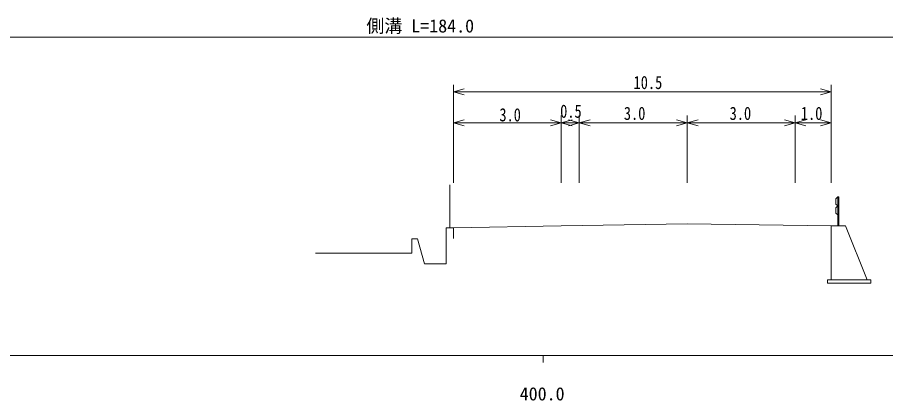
# Model space of a CAD drawing. Units: millimetres on the paper, enlarged 1000 times, with parts at other scales. Extents: x -242 to 680000, y -290 to 380000.
# Drawn here: x 394914 to 515579, y 198715 to 251979 of the extents above; entities that cross this region are included whole.
import ezdxf
from ezdxf.enums import TextEntityAlignment as Align

# ---------------------------------------------------------------- set-up
doc = ezdxf.new("R2010")
doc.units = ezdxf.units.MM
doc.header["$LTSCALE"] = 1000
for name, color, linetype, lineweight in [('M-BGD', 7, 'Continuous', 13), ('M-STR-HTXT', 7, 'Continuous', 13), ('M-TTL-BAND', 7, 'Continuous', 13)]:
    doc.layers.add(name, color=color, linetype=linetype, lineweight=lineweight)
doc.styles.add('ＭＳ ゴシック', font='')
doc.styles.get('ＭＳ ゴシック').set_extended_font_data('MS Gothic')

msp = doc.modelspace()

# ---------------------------------------------------------------- linework, layer by layer
at = {"layer": 'M-BGD'}
for p, q in [((455004, 222723), (455004, 228723)), ((508654, 226773), (508954, 227023)), ((508954, 223023), (508954, 227023)), ((508954, 227023), (509054, 227023)), ((509054, 227023), (509054, 223023)), ((508654, 226023), (508654, 226773)), ((508954, 225773), (508654, 226023)), ((508654, 225523), (508954, 225773)), ((508654, 224773), (508654, 225523)), ((508954, 224523), (508654, 224773)), ((470504, 223023), (488004, 223286)), ((488004, 223286), (508004, 223023)), ((454504, 217723), (454504, 222723)), ((454504, 222723), (455504, 222723)), ((455504, 222723), (470504, 223023)), ((455504, 222723), (455504, 221245)), ((508004, 223023), (510004, 223023)), ((508004, 223023), (508004, 215523)), ((510004, 223023), (513004, 215523)), ((449754, 219223), (449754, 221223)), ((449754, 221223), (450504, 221223)), ((450504, 221223), (451504, 217723)), ((449754, 219223), (436364, 219223)), ((451504, 217723), (454504, 217723)), ((508004, 215523), (507504, 215523)), ((507504, 215523), (507504, 215023)), ((507504, 215023), (513504, 215023)), ((513004, 215523), (508004, 215523)), ((513504, 215523), (513004, 215523)), ((513504, 215023), (513504, 215523))]:
    msp.add_line(p, q, dxfattribs=at)
at = {"layer": 'M-STR-HTXT'}
for p, q in [((368551, 249230), (532955, 249230)), ((455504, 228975), (455504, 242619)), ((508004, 242619), (508004, 228975)), ((455504, 241619), (457004, 242039)), ((457004, 241199), (455504, 241619)), ((455504, 241619), (508004, 241619)), ((506504, 242039), (508004, 241619)), ((508004, 241619), (506504, 241199)), ((455504, 237326), (457004, 237746)), ((469004, 237746), (470504, 237326)), ((470504, 238326), (470504, 228975)), ((470504, 237326), (472004, 237746)), ((471504, 237746), (473004, 237326)), ((473004, 238326), (473004, 228975)), ((473004, 237326), (474504, 237746)), ((486504, 237746), (488004, 237326)), ((488004, 238326), (488004, 228975)), ((488004, 237326), (489504, 237746)), ((501504, 237746), (503004, 237326)), ((503004, 238326), (503004, 228975)), ((503004, 237326), (504504, 237746)), ((506504, 237746), (508004, 237326)), ((508004, 238326), (508004, 228975)), ((457004, 236906), (455504, 237326)), ((455504, 237326), (470504, 237326)), ((470504, 237326), (469004, 236906)), ((472004, 236906), (470504, 237326)), ((470504, 237326), (473004, 237326)), ((473004, 237326), (471504, 236906)), ((474504, 236906), (473004, 237326)), ((473004, 237326), (488004, 237326)), ((488004, 237326), (486504, 236906)), ((489504, 236906), (488004, 237326)), ((488004, 237326), (503004, 237326)), ((503004, 237326), (501504, 236906)), ((504504, 236906), (503004, 237326)), ((503004, 237326), (508004, 237326)), ((508004, 237326), (506504, 236906))]:
    msp.add_line(p, q, dxfattribs=at)
at = {"layer": 'M-TTL-BAND'}
for p, q in [((40000, 205000), (579000, 205000)), ((468000, 205000), (468000, 204000))]:
    msp.add_line(p, q, dxfattribs=at)

# ---------------------------------------------------------------- texts
at = {"layer": 'M-STR-HTXT', "style": 'ＭＳ ゴシック'}
msp.add_text('側溝 L=184.0', height=1833, dxfattribs=at).set_placement((443412, 249326), align=Align.BOTTOM_LEFT)
at = {"layer": 'M-STR-HTXT', "style": 'ＭＳ ゴシック', "width": 0.8}
for s, p in [('10.5', (480547, 241468)), ('3.0', (461897, 236975)), ('0.5', (470347, 237475)), ('3.0', (479197, 237175)), ('3.0', (493897, 237175)), ('1.0', (503797, 237175))]:
    msp.add_text(s, height=1833, dxfattribs=at).set_placement(p, align=Align.BOTTOM_LEFT)
at = {"layer": 'M-TTL-BAND', "style": 'ＭＳ ゴシック'}
msp.add_text('400.0', height=1833, dxfattribs=at).set_placement((467844, 198195), align=Align.BOTTOM_CENTER)

doc.saveas('drawing.dxf')
